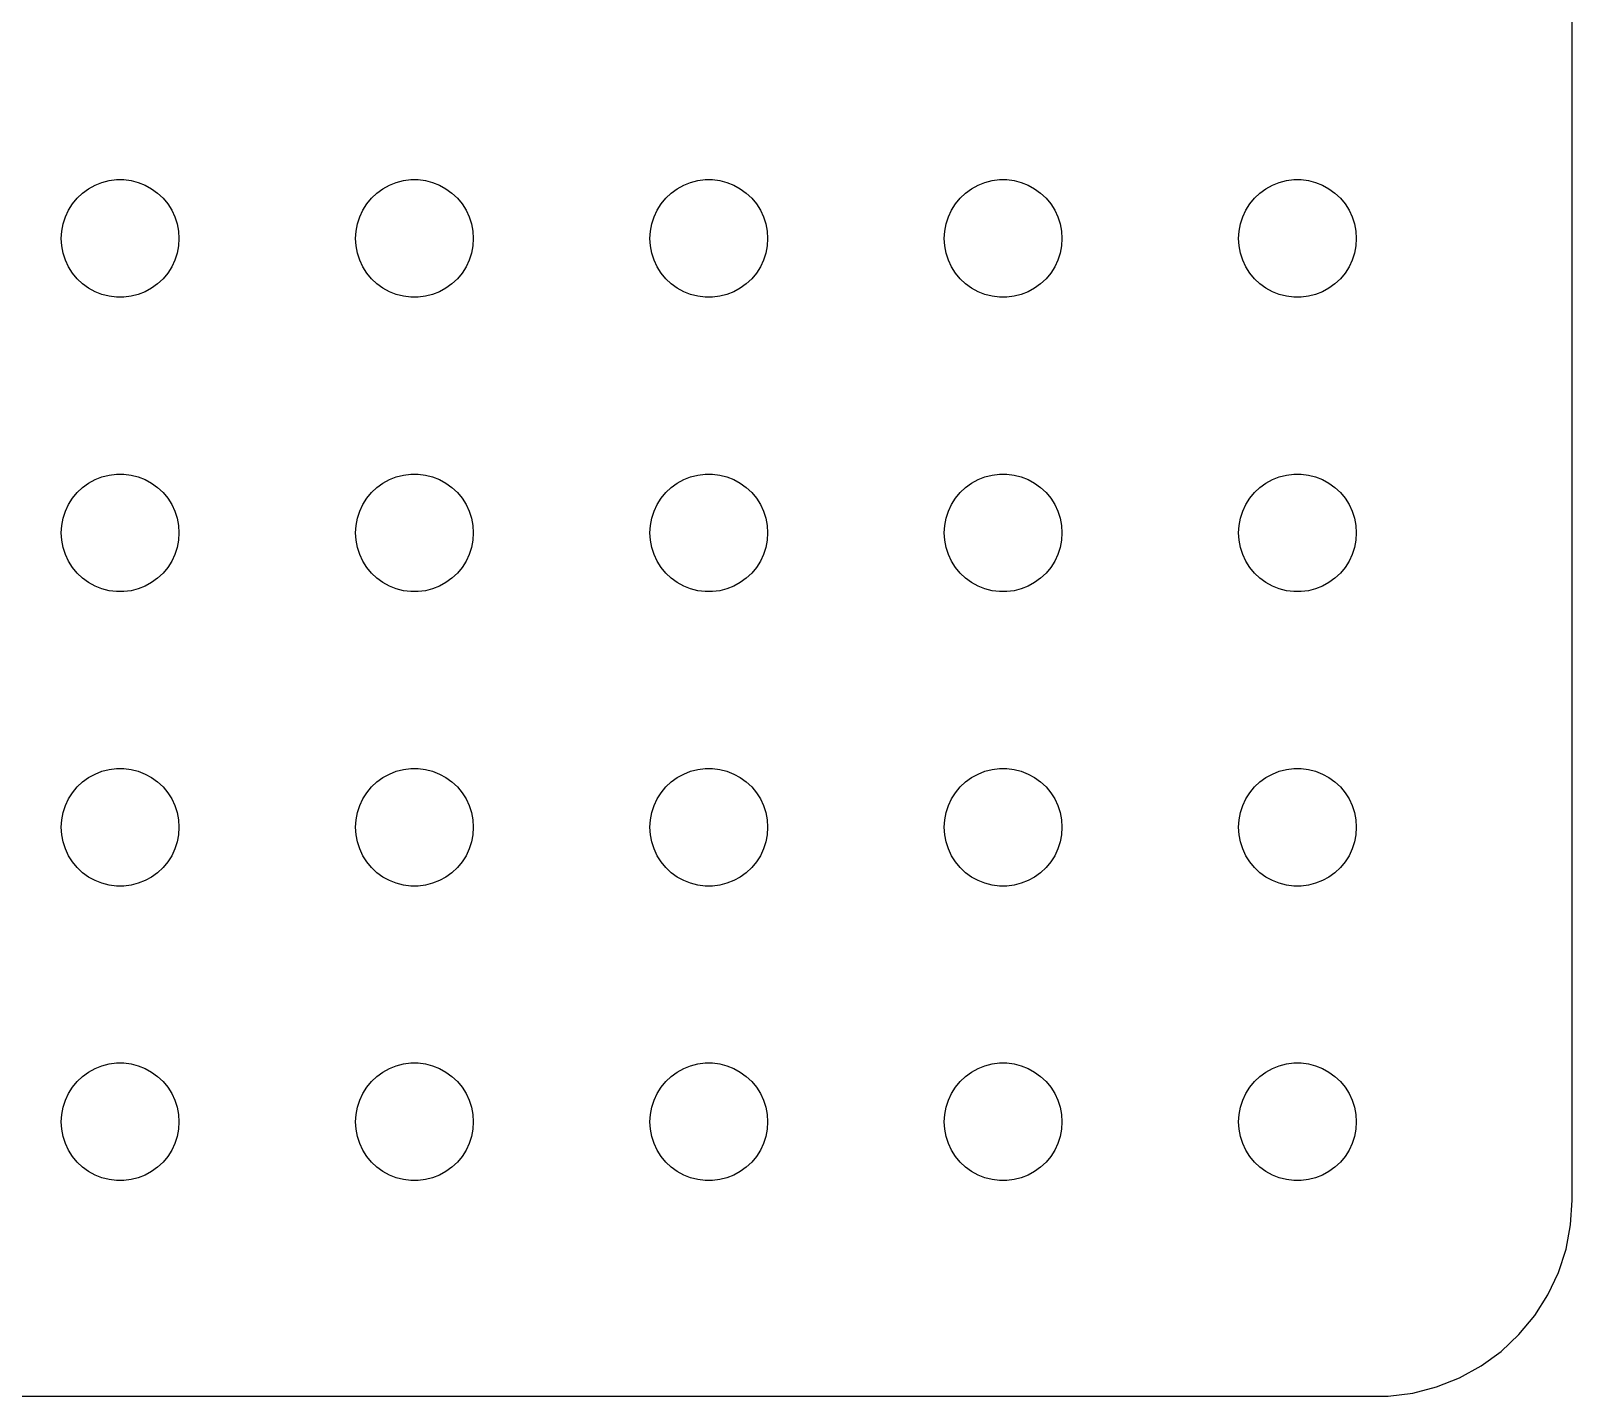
# Model space of a CAD drawing. Header units: metres. Extents: x -74 to 74, y -74 to 74.
# Drawn here: x 35.23 to 74.5, y -74.49 to -39.71 of the extents above; entities that cross this region are included whole.
import ezdxf

# ---------------------------------------------------------------- set-up
doc = ezdxf.new("R2010")
doc.units = ezdxf.units.M

msp = doc.modelspace()

# ---------------------------------------------------------------- linework, layer by layer
for p, q in [((74.5, -69.5), (74.5, 69.5)), ((36.8613, -43.6428), (37.0365, -43.5734)), ((37.0365, -43.5734), (37.2189, -43.5266)), ((37.2189, -43.5266), (37.4058, -43.503)), ((37.4058, -43.503), (37.5942, -43.503)), ((37.5942, -43.503), (37.7811, -43.5266)), ((37.7811, -43.5266), (37.9635, -43.5734)), ((37.9635, -43.5734), (38.1387, -43.6428)), ((44.3613, -43.6428), (44.5365, -43.5734)), ((44.5365, -43.5734), (44.7189, -43.5266)), ((44.7189, -43.5266), (44.9058, -43.503)), ((44.9058, -43.503), (45.0942, -43.503)), ((45.0942, -43.503), (45.2811, -43.5266)), ((45.2811, -43.5266), (45.4635, -43.5734)), ((45.4635, -43.5734), (45.6387, -43.6428)), ((51.8613, -43.6428), (52.0365, -43.5734)), ((52.0365, -43.5734), (52.2189, -43.5266)), ((52.2189, -43.5266), (52.4058, -43.503)), ((52.4058, -43.503), (52.5942, -43.503)), ((52.5942, -43.503), (52.7811, -43.5266)), ((52.7811, -43.5266), (52.9635, -43.5734)), ((52.9635, -43.5734), (53.1387, -43.6428)), ((59.3613, -43.6428), (59.5365, -43.5734)), ((59.5365, -43.5734), (59.7189, -43.5266)), ((59.7189, -43.5266), (59.9058, -43.503)), ((59.9058, -43.503), (60.0942, -43.503)), ((60.0942, -43.503), (60.2811, -43.5266)), ((60.2811, -43.5266), (60.4635, -43.5734)), ((60.4635, -43.5734), (60.6387, -43.6428)), ((66.8613, -43.6428), (67.0365, -43.5734)), ((67.0365, -43.5734), (67.2189, -43.5266)), ((67.2189, -43.5266), (67.4058, -43.503)), ((67.4058, -43.503), (67.5942, -43.503)), ((67.5942, -43.503), (67.7811, -43.5266)), ((67.7811, -43.5266), (67.9635, -43.5734)), ((67.9635, -43.5734), (68.1387, -43.6428)), ((36.2865, -44.1183), (36.4065, -43.9732)), ((36.4065, -43.9732), (36.5439, -43.8442)), ((36.5439, -43.8442), (36.6963, -43.7335)), ((36.6963, -43.7335), (36.8613, -43.6428)), ((38.1387, -43.6428), (38.3037, -43.7335)), ((38.3037, -43.7335), (38.4561, -43.8442)), ((38.4561, -43.8442), (38.5934, -43.9732)), ((38.5934, -43.9732), (38.7135, -44.1183)), ((43.7865, -44.1183), (43.9065, -43.9732)), ((43.9065, -43.9732), (44.0439, -43.8442)), ((44.0439, -43.8442), (44.1963, -43.7335)), ((44.1963, -43.7335), (44.3613, -43.6428)), ((45.6387, -43.6428), (45.8037, -43.7335)), ((45.8037, -43.7335), (45.9561, -43.8442)), ((45.9561, -43.8442), (46.0934, -43.9732)), ((46.0934, -43.9732), (46.2135, -44.1183)), ((51.2865, -44.1183), (51.4065, -43.9732)), ((51.4065, -43.9732), (51.5439, -43.8442)), ((51.5439, -43.8442), (51.6963, -43.7335)), ((51.6963, -43.7335), (51.8613, -43.6428)), ((53.1387, -43.6428), (53.3037, -43.7335)), ((53.3037, -43.7335), (53.4561, -43.8442)), ((53.4561, -43.8442), (53.5934, -43.9732)), ((53.5934, -43.9732), (53.7135, -44.1183)), ((58.7865, -44.1183), (58.9065, -43.9732)), ((58.9065, -43.9732), (59.0439, -43.8442)), ((59.0439, -43.8442), (59.1963, -43.7335)), ((59.1963, -43.7335), (59.3613, -43.6428)), ((60.6387, -43.6428), (60.8037, -43.7335)), ((60.8037, -43.7335), (60.9561, -43.8442)), ((60.9561, -43.8442), (61.0934, -43.9732)), ((61.0934, -43.9732), (61.2135, -44.1183)), ((66.2865, -44.1183), (66.4065, -43.9732)), ((66.4065, -43.9732), (66.5439, -43.8442)), ((66.5439, -43.8442), (66.6963, -43.7335)), ((66.6963, -43.7335), (66.8613, -43.6428)), ((68.1387, -43.6428), (68.3037, -43.7335)), ((68.3037, -43.7335), (68.4561, -43.8442)), ((68.4561, -43.8442), (68.5934, -43.9732)), ((68.5934, -43.9732), (68.7135, -44.1183)), ((36.1053, -44.4478), (36.1855, -44.2774)), ((36.1855, -44.2774), (36.2865, -44.1183)), ((38.7135, -44.1183), (38.8145, -44.2774)), ((38.8145, -44.2774), (38.8947, -44.4478)), ((43.6053, -44.4478), (43.6855, -44.2774)), ((43.6855, -44.2774), (43.7865, -44.1183)), ((46.2135, -44.1183), (46.3145, -44.2774)), ((46.3145, -44.2774), (46.3947, -44.4478)), ((51.1053, -44.4478), (51.1855, -44.2774)), ((51.1855, -44.2774), (51.2865, -44.1183)), ((53.7135, -44.1183), (53.8145, -44.2774)), ((53.8145, -44.2774), (53.8947, -44.4478)), ((58.6053, -44.4478), (58.6855, -44.2774)), ((58.6855, -44.2774), (58.7865, -44.1183)), ((61.2135, -44.1183), (61.3145, -44.2774)), ((61.3145, -44.2774), (61.3947, -44.4478)), ((66.1053, -44.4478), (66.1855, -44.2774)), ((66.1855, -44.2774), (66.2865, -44.1183)), ((68.7135, -44.1183), (68.8145, -44.2774)), ((68.8145, -44.2774), (68.8947, -44.4478)), ((36.0118, -44.812), (36.0471, -44.627)), ((36.0471, -44.627), (36.1053, -44.4478)), ((38.8947, -44.4478), (38.9529, -44.627)), ((38.9529, -44.627), (38.9882, -44.812)), ((43.5118, -44.812), (43.5471, -44.627)), ((43.5471, -44.627), (43.6053, -44.4478)), ((46.3947, -44.4478), (46.4529, -44.627)), ((46.4529, -44.627), (46.4882, -44.812)), ((51.0118, -44.812), (51.0471, -44.627)), ((51.0471, -44.627), (51.1053, -44.4478)), ((53.8947, -44.4478), (53.9529, -44.627)), ((53.9529, -44.627), (53.9882, -44.812)), ((58.5118, -44.812), (58.5471, -44.627)), ((58.5471, -44.627), (58.6053, -44.4478)), ((61.3947, -44.4478), (61.4529, -44.627)), ((61.4529, -44.627), (61.4882, -44.812)), ((66.0118, -44.812), (66.0471, -44.627)), ((66.0471, -44.627), (66.1053, -44.4478)), ((68.8947, -44.4478), (68.9529, -44.627)), ((68.9529, -44.627), (68.9882, -44.812)), ((36, -45), (36.0118, -44.812)), ((36.0118, -45.188), (36, -45)), ((38.9882, -44.812), (39, -45)), ((39, -45), (38.9882, -45.188)), ((43.5, -45), (43.5118, -44.812)), ((43.5118, -45.188), (43.5, -45)), ((46.4882, -44.812), (46.5, -45)), ((46.5, -45), (46.4882, -45.188)), ((51, -45), (51.0118, -44.812)), ((51.0118, -45.188), (51, -45)), ((53.9882, -44.812), (54, -45)), ((54, -45), (53.9882, -45.188)), ((58.5, -45), (58.5118, -44.812)), ((58.5118, -45.188), (58.5, -45)), ((61.4882, -44.812), (61.5, -45)), ((61.5, -45), (61.4882, -45.188)), ((66, -45), (66.0118, -44.812)), ((66.0118, -45.188), (66, -45)), ((68.9882, -44.812), (69, -45)), ((69, -45), (68.9882, -45.188)), ((36.0471, -45.373), (36.0118, -45.188)), ((36.1053, -45.5522), (36.0471, -45.373)), ((36.1855, -45.7226), (36.1053, -45.5522)), ((38.8947, -45.5522), (38.8145, -45.7226)), ((38.9529, -45.373), (38.8947, -45.5522)), ((38.9882, -45.188), (38.9529, -45.373)), ((43.5471, -45.373), (43.5118, -45.188)), ((43.6053, -45.5522), (43.5471, -45.373)), ((43.6855, -45.7226), (43.6053, -45.5522)), ((46.3947, -45.5522), (46.3145, -45.7226)), ((46.4529, -45.373), (46.3947, -45.5522)), ((46.4882, -45.188), (46.4529, -45.373)), ((51.0471, -45.373), (51.0118, -45.188)), ((51.1053, -45.5522), (51.0471, -45.373)), ((51.1855, -45.7226), (51.1053, -45.5522)), ((53.8947, -45.5522), (53.8145, -45.7226)), ((53.9529, -45.373), (53.8947, -45.5522)), ((53.9882, -45.188), (53.9529, -45.373)), ((58.5471, -45.373), (58.5118, -45.188)), ((58.6053, -45.5522), (58.5471, -45.373)), ((58.6855, -45.7226), (58.6053, -45.5522)), ((61.3947, -45.5522), (61.3145, -45.7226)), ((61.4529, -45.373), (61.3947, -45.5522)), ((61.4882, -45.188), (61.4529, -45.373)), ((66.0471, -45.373), (66.0118, -45.188)), ((66.1053, -45.5522), (66.0471, -45.373)), ((66.1855, -45.7226), (66.1053, -45.5522)), ((68.8947, -45.5522), (68.8145, -45.7226)), ((68.9529, -45.373), (68.8947, -45.5522)), ((68.9882, -45.188), (68.9529, -45.373)), ((36.2865, -45.8817), (36.1855, -45.7226)), ((36.4065, -46.0268), (36.2865, -45.8817)), ((38.7135, -45.8817), (38.5934, -46.0268)), ((38.8145, -45.7226), (38.7135, -45.8817)), ((43.7865, -45.8817), (43.6855, -45.7226)), ((43.9065, -46.0268), (43.7865, -45.8817)), ((46.2135, -45.8817), (46.0934, -46.0268)), ((46.3145, -45.7226), (46.2135, -45.8817)), ((51.2865, -45.8817), (51.1855, -45.7226)), ((51.4065, -46.0268), (51.2865, -45.8817)), ((53.7135, -45.8817), (53.5934, -46.0268)), ((53.8145, -45.7226), (53.7135, -45.8817)), ((58.7865, -45.8817), (58.6855, -45.7226)), ((58.9065, -46.0268), (58.7865, -45.8817)), ((61.2135, -45.8817), (61.0934, -46.0268)), ((61.3145, -45.7226), (61.2135, -45.8817)), ((66.2865, -45.8817), (66.1855, -45.7226)), ((66.4065, -46.0268), (66.2865, -45.8817)), ((68.7135, -45.8817), (68.5934, -46.0268)), ((68.8145, -45.7226), (68.7135, -45.8817)), ((36.5439, -46.1558), (36.4065, -46.0268)), ((36.6963, -46.2665), (36.5439, -46.1558)), ((36.8613, -46.3572), (36.6963, -46.2665)), ((38.3037, -46.2665), (38.1387, -46.3572)), ((38.4561, -46.1558), (38.3037, -46.2665)), ((38.5934, -46.0268), (38.4561, -46.1558)), ((44.0439, -46.1558), (43.9065, -46.0268)), ((44.1963, -46.2665), (44.0439, -46.1558)), ((44.3613, -46.3572), (44.1963, -46.2665)), ((45.8037, -46.2665), (45.6387, -46.3572)), ((45.9561, -46.1558), (45.8037, -46.2665)), ((46.0934, -46.0268), (45.9561, -46.1558)), ((51.5439, -46.1558), (51.4065, -46.0268)), ((51.6963, -46.2665), (51.5439, -46.1558)), ((51.8613, -46.3572), (51.6963, -46.2665)), ((53.3037, -46.2665), (53.1387, -46.3572)), ((53.4561, -46.1558), (53.3037, -46.2665)), ((53.5934, -46.0268), (53.4561, -46.1558)), ((59.0439, -46.1558), (58.9065, -46.0268)), ((59.1963, -46.2665), (59.0439, -46.1558)), ((59.3613, -46.3572), (59.1963, -46.2665)), ((60.8037, -46.2665), (60.6387, -46.3572)), ((60.9561, -46.1558), (60.8037, -46.2665)), ((61.0934, -46.0268), (60.9561, -46.1558)), ((66.5439, -46.1558), (66.4065, -46.0268)), ((66.6963, -46.2665), (66.5439, -46.1558)), ((66.8613, -46.3572), (66.6963, -46.2665)), ((68.3037, -46.2665), (68.1387, -46.3572)), ((68.4561, -46.1558), (68.3037, -46.2665)), ((68.5934, -46.0268), (68.4561, -46.1558)), ((37.0365, -46.4266), (36.8613, -46.3572)), ((37.2189, -46.4734), (37.0365, -46.4266)), ((37.4058, -46.497), (37.2189, -46.4734)), ((37.5942, -46.497), (37.4058, -46.497)), ((37.7811, -46.4734), (37.5942, -46.497)), ((37.9635, -46.4266), (37.7811, -46.4734)), ((38.1387, -46.3572), (37.9635, -46.4266)), ((44.5365, -46.4266), (44.3613, -46.3572)), ((44.7189, -46.4734), (44.5365, -46.4266)), ((44.9058, -46.497), (44.7189, -46.4734)), ((45.0942, -46.497), (44.9058, -46.497)), ((45.2811, -46.4734), (45.0942, -46.497)), ((45.4635, -46.4266), (45.2811, -46.4734)), ((45.6387, -46.3572), (45.4635, -46.4266)), ((52.0365, -46.4266), (51.8613, -46.3572)), ((52.2189, -46.4734), (52.0365, -46.4266)), ((52.4058, -46.497), (52.2189, -46.4734)), ((52.5942, -46.497), (52.4058, -46.497)), ((52.7811, -46.4734), (52.5942, -46.497)), ((52.9635, -46.4266), (52.7811, -46.4734)), ((53.1387, -46.3572), (52.9635, -46.4266)), ((59.5365, -46.4266), (59.3613, -46.3572)), ((59.7189, -46.4734), (59.5365, -46.4266)), ((59.9058, -46.497), (59.7189, -46.4734)), ((60.0942, -46.497), (59.9058, -46.497)), ((60.2811, -46.4734), (60.0942, -46.497)), ((60.4635, -46.4266), (60.2811, -46.4734)), ((60.6387, -46.3572), (60.4635, -46.4266)), ((67.0365, -46.4266), (66.8613, -46.3572)), ((67.2189, -46.4734), (67.0365, -46.4266)), ((67.4058, -46.497), (67.2189, -46.4734)), ((67.5942, -46.497), (67.4058, -46.497)), ((67.7811, -46.4734), (67.5942, -46.497)), ((67.9635, -46.4266), (67.7811, -46.4734)), ((68.1387, -46.3572), (67.9635, -46.4266)), ((37.0365, -51.0734), (37.2189, -51.0266)), ((37.2189, -51.0266), (37.4058, -51.003)), ((37.4058, -51.003), (37.5942, -51.003)), ((37.5942, -51.003), (37.7811, -51.0266)), ((37.7811, -51.0266), (37.9635, -51.0734)), ((44.5365, -51.0734), (44.7189, -51.0266)), ((44.7189, -51.0266), (44.9058, -51.003)), ((44.9058, -51.003), (45.0942, -51.003)), ((45.0942, -51.003), (45.2811, -51.0266)), ((45.2811, -51.0266), (45.4635, -51.0734)), ((52.0365, -51.0734), (52.2189, -51.0266)), ((52.2189, -51.0266), (52.4058, -51.003)), ((52.4058, -51.003), (52.5942, -51.003)), ((52.5942, -51.003), (52.7811, -51.0266)), ((52.7811, -51.0266), (52.9635, -51.0734)), ((59.5365, -51.0734), (59.7189, -51.0266)), ((59.7189, -51.0266), (59.9058, -51.003)), ((59.9058, -51.003), (60.0942, -51.003)), ((60.0942, -51.003), (60.2811, -51.0266)), ((60.2811, -51.0266), (60.4635, -51.0734)), ((67.0365, -51.0734), (67.2189, -51.0266)), ((67.2189, -51.0266), (67.4058, -51.003)), ((67.4058, -51.003), (67.5942, -51.003)), ((67.5942, -51.003), (67.7811, -51.0266)), ((67.7811, -51.0266), (67.9635, -51.0734)), ((36.4065, -51.4732), (36.5439, -51.3442)), ((36.5439, -51.3442), (36.6963, -51.2335)), ((36.6963, -51.2335), (36.8613, -51.1428)), ((36.8613, -51.1428), (37.0365, -51.0734)), ((37.9635, -51.0734), (38.1387, -51.1428)), ((38.1387, -51.1428), (38.3037, -51.2335)), ((38.3037, -51.2335), (38.4561, -51.3442)), ((38.4561, -51.3442), (38.5934, -51.4732)), ((43.9065, -51.4732), (44.0439, -51.3442)), ((44.0439, -51.3442), (44.1963, -51.2335)), ((44.1963, -51.2335), (44.3613, -51.1428)), ((44.3613, -51.1428), (44.5365, -51.0734)), ((45.4635, -51.0734), (45.6387, -51.1428)), ((45.6387, -51.1428), (45.8037, -51.2335)), ((45.8037, -51.2335), (45.9561, -51.3442)), ((45.9561, -51.3442), (46.0934, -51.4732)), ((51.4065, -51.4732), (51.5439, -51.3442)), ((51.5439, -51.3442), (51.6963, -51.2335)), ((51.6963, -51.2335), (51.8613, -51.1428)), ((51.8613, -51.1428), (52.0365, -51.0734)), ((52.9635, -51.0734), (53.1387, -51.1428)), ((53.1387, -51.1428), (53.3037, -51.2335)), ((53.3037, -51.2335), (53.4561, -51.3442)), ((53.4561, -51.3442), (53.5934, -51.4732)), ((58.9065, -51.4732), (59.0439, -51.3442)), ((59.0439, -51.3442), (59.1963, -51.2335)), ((59.1963, -51.2335), (59.3613, -51.1428)), ((59.3613, -51.1428), (59.5365, -51.0734)), ((60.4635, -51.0734), (60.6387, -51.1428)), ((60.6387, -51.1428), (60.8037, -51.2335)), ((60.8037, -51.2335), (60.9561, -51.3442)), ((60.9561, -51.3442), (61.0934, -51.4732)), ((66.4065, -51.4732), (66.5439, -51.3442)), ((66.5439, -51.3442), (66.6963, -51.2335)), ((66.6963, -51.2335), (66.8613, -51.1428)), ((66.8613, -51.1428), (67.0365, -51.0734)), ((67.9635, -51.0734), (68.1387, -51.1428)), ((68.1387, -51.1428), (68.3037, -51.2335)), ((68.3037, -51.2335), (68.4561, -51.3442)), ((68.4561, -51.3442), (68.5934, -51.4732)), ((36.1053, -51.9478), (36.1855, -51.7774)), ((36.1855, -51.7774), (36.2865, -51.6183)), ((36.2865, -51.6183), (36.4065, -51.4732)), ((38.5934, -51.4732), (38.7135, -51.6183)), ((38.7135, -51.6183), (38.8145, -51.7774)), ((38.8145, -51.7774), (38.8947, -51.9478)), ((43.6053, -51.9478), (43.6855, -51.7774)), ((43.6855, -51.7774), (43.7865, -51.6183)), ((43.7865, -51.6183), (43.9065, -51.4732)), ((46.0934, -51.4732), (46.2135, -51.6183)), ((46.2135, -51.6183), (46.3145, -51.7774)), ((46.3145, -51.7774), (46.3947, -51.9478)), ((51.1053, -51.9478), (51.1855, -51.7774)), ((51.1855, -51.7774), (51.2865, -51.6183)), ((51.2865, -51.6183), (51.4065, -51.4732)), ((53.5934, -51.4732), (53.7135, -51.6183)), ((53.7135, -51.6183), (53.8145, -51.7774)), ((53.8145, -51.7774), (53.8947, -51.9478)), ((58.6053, -51.9478), (58.6855, -51.7774)), ((58.6855, -51.7774), (58.7865, -51.6183)), ((58.7865, -51.6183), (58.9065, -51.4732)), ((61.0934, -51.4732), (61.2135, -51.6183)), ((61.2135, -51.6183), (61.3145, -51.7774)), ((61.3145, -51.7774), (61.3947, -51.9478)), ((66.1053, -51.9478), (66.1855, -51.7774)), ((66.1855, -51.7774), (66.2865, -51.6183)), ((66.2865, -51.6183), (66.4065, -51.4732)), ((68.5934, -51.4732), (68.7135, -51.6183)), ((68.7135, -51.6183), (68.8145, -51.7774)), ((68.8145, -51.7774), (68.8947, -51.9478)), ((36.0118, -52.312), (36.0471, -52.127)), ((36.0471, -52.127), (36.1053, -51.9478)), ((38.8947, -51.9478), (38.9529, -52.127)), ((38.9529, -52.127), (38.9882, -52.312)), ((43.5118, -52.312), (43.5471, -52.127)), ((43.5471, -52.127), (43.6053, -51.9478)), ((46.3947, -51.9478), (46.4529, -52.127)), ((46.4529, -52.127), (46.4882, -52.312)), ((51.0118, -52.312), (51.0471, -52.127)), ((51.0471, -52.127), (51.1053, -51.9478)), ((53.8947, -51.9478), (53.9529, -52.127)), ((53.9529, -52.127), (53.9882, -52.312)), ((58.5118, -52.312), (58.5471, -52.127)), ((58.5471, -52.127), (58.6053, -51.9478)), ((61.3947, -51.9478), (61.4529, -52.127)), ((61.4529, -52.127), (61.4882, -52.312)), ((66.0118, -52.312), (66.0471, -52.127)), ((66.0471, -52.127), (66.1053, -51.9478)), ((68.8947, -51.9478), (68.9529, -52.127)), ((68.9529, -52.127), (68.9882, -52.312)), ((36, -52.5), (36.0118, -52.312)), ((36.0118, -52.688), (36, -52.5)), ((38.9882, -52.312), (39, -52.5)), ((39, -52.5), (38.9882, -52.688)), ((43.5, -52.5), (43.5118, -52.312)), ((43.5118, -52.688), (43.5, -52.5)), ((46.4882, -52.312), (46.5, -52.5)), ((46.5, -52.5), (46.4882, -52.688)), ((51, -52.5), (51.0118, -52.312)), ((51.0118, -52.688), (51, -52.5)), ((53.9882, -52.312), (54, -52.5)), ((54, -52.5), (53.9882, -52.688)), ((58.5, -52.5), (58.5118, -52.312)), ((58.5118, -52.688), (58.5, -52.5)), ((61.4882, -52.312), (61.5, -52.5)), ((61.5, -52.5), (61.4882, -52.688)), ((66, -52.5), (66.0118, -52.312)), ((66.0118, -52.688), (66, -52.5)), ((68.9882, -52.312), (69, -52.5)), ((69, -52.5), (68.9882, -52.688)), ((36.0471, -52.873), (36.0118, -52.688)), ((36.1053, -53.0522), (36.0471, -52.873)), ((38.9529, -52.873), (38.8947, -53.0522)), ((38.9882, -52.688), (38.9529, -52.873)), ((43.5471, -52.873), (43.5118, -52.688)), ((43.6053, -53.0522), (43.5471, -52.873)), ((46.4529, -52.873), (46.3947, -53.0522)), ((46.4882, -52.688), (46.4529, -52.873)), ((51.0471, -52.873), (51.0118, -52.688)), ((51.1053, -53.0522), (51.0471, -52.873)), ((53.9529, -52.873), (53.8947, -53.0522)), ((53.9882, -52.688), (53.9529, -52.873)), ((58.5471, -52.873), (58.5118, -52.688)), ((58.6053, -53.0522), (58.5471, -52.873)), ((61.4529, -52.873), (61.3947, -53.0522)), ((61.4882, -52.688), (61.4529, -52.873)), ((66.0471, -52.873), (66.0118, -52.688)), ((66.1053, -53.0522), (66.0471, -52.873)), ((68.9529, -52.873), (68.8947, -53.0522)), ((68.9882, -52.688), (68.9529, -52.873)), ((36.1855, -53.2226), (36.1053, -53.0522)), ((36.2865, -53.3817), (36.1855, -53.2226)), ((36.4065, -53.5268), (36.2865, -53.3817)), ((38.7135, -53.3817), (38.5934, -53.5268)), ((38.8145, -53.2226), (38.7135, -53.3817)), ((38.8947, -53.0522), (38.8145, -53.2226)), ((43.6855, -53.2226), (43.6053, -53.0522)), ((43.7865, -53.3817), (43.6855, -53.2226)), ((43.9065, -53.5268), (43.7865, -53.3817)), ((46.2135, -53.3817), (46.0934, -53.5268)), ((46.3145, -53.2226), (46.2135, -53.3817)), ((46.3947, -53.0522), (46.3145, -53.2226)), ((51.1855, -53.2226), (51.1053, -53.0522)), ((51.2865, -53.3817), (51.1855, -53.2226)), ((51.4065, -53.5268), (51.2865, -53.3817)), ((53.7135, -53.3817), (53.5934, -53.5268)), ((53.8145, -53.2226), (53.7135, -53.3817)), ((53.8947, -53.0522), (53.8145, -53.2226)), ((58.6855, -53.2226), (58.6053, -53.0522)), ((58.7865, -53.3817), (58.6855, -53.2226)), ((58.9065, -53.5268), (58.7865, -53.3817)), ((61.2135, -53.3817), (61.0934, -53.5268)), ((61.3145, -53.2226), (61.2135, -53.3817)), ((61.3947, -53.0522), (61.3145, -53.2226)), ((66.1855, -53.2226), (66.1053, -53.0522)), ((66.2865, -53.3817), (66.1855, -53.2226)), ((66.4065, -53.5268), (66.2865, -53.3817)), ((68.7135, -53.3817), (68.5934, -53.5268)), ((68.8145, -53.2226), (68.7135, -53.3817)), ((68.8947, -53.0522), (68.8145, -53.2226)), ((36.5439, -53.6558), (36.4065, -53.5268)), ((36.6963, -53.7665), (36.5439, -53.6558)), ((36.8613, -53.8572), (36.6963, -53.7665)), ((38.3037, -53.7665), (38.1387, -53.8572)), ((38.4561, -53.6558), (38.3037, -53.7665)), ((38.5934, -53.5268), (38.4561, -53.6558)), ((44.0439, -53.6558), (43.9065, -53.5268)), ((44.1963, -53.7665), (44.0439, -53.6558)), ((44.3613, -53.8572), (44.1963, -53.7665)), ((45.8037, -53.7665), (45.6387, -53.8572)), ((45.9561, -53.6558), (45.8037, -53.7665)), ((46.0934, -53.5268), (45.9561, -53.6558)), ((51.5439, -53.6558), (51.4065, -53.5268)), ((51.6963, -53.7665), (51.5439, -53.6558)), ((51.8613, -53.8572), (51.6963, -53.7665)), ((53.3037, -53.7665), (53.1387, -53.8572)), ((53.4561, -53.6558), (53.3037, -53.7665)), ((53.5934, -53.5268), (53.4561, -53.6558)), ((59.0439, -53.6558), (58.9065, -53.5268)), ((59.1963, -53.7665), (59.0439, -53.6558)), ((59.3613, -53.8572), (59.1963, -53.7665)), ((60.8037, -53.7665), (60.6387, -53.8572)), ((60.9561, -53.6558), (60.8037, -53.7665)), ((61.0934, -53.5268), (60.9561, -53.6558)), ((66.5439, -53.6558), (66.4065, -53.5268)), ((66.6963, -53.7665), (66.5439, -53.6558)), ((66.8613, -53.8572), (66.6963, -53.7665)), ((68.3037, -53.7665), (68.1387, -53.8572)), ((68.4561, -53.6558), (68.3037, -53.7665)), ((68.5934, -53.5268), (68.4561, -53.6558)), ((37.0365, -53.9266), (36.8613, -53.8572)), ((37.2189, -53.9734), (37.0365, -53.9266)), ((37.4058, -53.997), (37.2189, -53.9734)), ((37.5942, -53.997), (37.4058, -53.997)), ((37.7811, -53.9734), (37.5942, -53.997)), ((37.9635, -53.9266), (37.7811, -53.9734)), ((38.1387, -53.8572), (37.9635, -53.9266)), ((44.5365, -53.9266), (44.3613, -53.8572)), ((44.7189, -53.9734), (44.5365, -53.9266)), ((44.9058, -53.997), (44.7189, -53.9734)), ((45.0942, -53.997), (44.9058, -53.997)), ((45.2811, -53.9734), (45.0942, -53.997)), ((45.4635, -53.9266), (45.2811, -53.9734)), ((45.6387, -53.8572), (45.4635, -53.9266)), ((52.0365, -53.9266), (51.8613, -53.8572)), ((52.2189, -53.9734), (52.0365, -53.9266)), ((52.4058, -53.997), (52.2189, -53.9734)), ((52.5942, -53.997), (52.4058, -53.997)), ((52.7811, -53.9734), (52.5942, -53.997)), ((52.9635, -53.9266), (52.7811, -53.9734)), ((53.1387, -53.8572), (52.9635, -53.9266)), ((59.5365, -53.9266), (59.3613, -53.8572)), ((59.7189, -53.9734), (59.5365, -53.9266)), ((59.9058, -53.997), (59.7189, -53.9734)), ((60.0942, -53.997), (59.9058, -53.997)), ((60.2811, -53.9734), (60.0942, -53.997)), ((60.4635, -53.9266), (60.2811, -53.9734)), ((60.6387, -53.8572), (60.4635, -53.9266)), ((67.0365, -53.9266), (66.8613, -53.8572)), ((67.2189, -53.9734), (67.0365, -53.9266)), ((67.4058, -53.997), (67.2189, -53.9734)), ((67.5942, -53.997), (67.4058, -53.997)), ((67.7811, -53.9734), (67.5942, -53.997)), ((67.9635, -53.9266), (67.7811, -53.9734)), ((68.1387, -53.8572), (67.9635, -53.9266)), ((37.2189, -58.5266), (37.4058, -58.503)), ((37.4058, -58.503), (37.5942, -58.503)), ((37.5942, -58.503), (37.7811, -58.5266)), ((44.7189, -58.5266), (44.9058, -58.503)), ((44.9058, -58.503), (45.0942, -58.503)), ((45.0942, -58.503), (45.2811, -58.5266)), ((52.2189, -58.5266), (52.4058, -58.503)), ((52.4058, -58.503), (52.5942, -58.503)), ((52.5942, -58.503), (52.7811, -58.5266)), ((59.7189, -58.5266), (59.9058, -58.503)), ((59.9058, -58.503), (60.0942, -58.503)), ((60.0942, -58.503), (60.2811, -58.5266)), ((67.2189, -58.5266), (67.4058, -58.503)), ((67.4058, -58.503), (67.5942, -58.503)), ((67.5942, -58.503), (67.7811, -58.5266)), ((36.4065, -58.9732), (36.5439, -58.8442)), ((36.5439, -58.8442), (36.6963, -58.7335)), ((36.6963, -58.7335), (36.8613, -58.6428)), ((36.8613, -58.6428), (37.0365, -58.5734)), ((37.0365, -58.5734), (37.2189, -58.5266)), ((37.7811, -58.5266), (37.9635, -58.5734)), ((37.9635, -58.5734), (38.1387, -58.6428)), ((38.1387, -58.6428), (38.3037, -58.7335)), ((38.3037, -58.7335), (38.4561, -58.8442)), ((38.4561, -58.8442), (38.5934, -58.9732)), ((43.9065, -58.9732), (44.0439, -58.8442)), ((44.0439, -58.8442), (44.1963, -58.7335)), ((44.1963, -58.7335), (44.3613, -58.6428)), ((44.3613, -58.6428), (44.5365, -58.5734)), ((44.5365, -58.5734), (44.7189, -58.5266)), ((45.2811, -58.5266), (45.4635, -58.5734)), ((45.4635, -58.5734), (45.6387, -58.6428)), ((45.6387, -58.6428), (45.8037, -58.7335)), ((45.8037, -58.7335), (45.9561, -58.8442)), ((45.9561, -58.8442), (46.0934, -58.9732)), ((51.4065, -58.9732), (51.5439, -58.8442)), ((51.5439, -58.8442), (51.6963, -58.7335)), ((51.6963, -58.7335), (51.8613, -58.6428)), ((51.8613, -58.6428), (52.0365, -58.5734)), ((52.0365, -58.5734), (52.2189, -58.5266)), ((52.7811, -58.5266), (52.9635, -58.5734)), ((52.9635, -58.5734), (53.1387, -58.6428)), ((53.1387, -58.6428), (53.3037, -58.7335)), ((53.3037, -58.7335), (53.4561, -58.8442)), ((53.4561, -58.8442), (53.5934, -58.9732)), ((58.9065, -58.9732), (59.0439, -58.8442)), ((59.0439, -58.8442), (59.1963, -58.7335)), ((59.1963, -58.7335), (59.3613, -58.6428)), ((59.3613, -58.6428), (59.5365, -58.5734)), ((59.5365, -58.5734), (59.7189, -58.5266)), ((60.2811, -58.5266), (60.4635, -58.5734)), ((60.4635, -58.5734), (60.6387, -58.6428)), ((60.6387, -58.6428), (60.8037, -58.7335)), ((60.8037, -58.7335), (60.9561, -58.8442)), ((60.9561, -58.8442), (61.0934, -58.9732)), ((66.4065, -58.9732), (66.5439, -58.8442)), ((66.5439, -58.8442), (66.6963, -58.7335)), ((66.6963, -58.7335), (66.8613, -58.6428)), ((66.8613, -58.6428), (67.0365, -58.5734)), ((67.0365, -58.5734), (67.2189, -58.5266)), ((67.7811, -58.5266), (67.9635, -58.5734)), ((67.9635, -58.5734), (68.1387, -58.6428)), ((68.1387, -58.6428), (68.3037, -58.7335)), ((68.3037, -58.7335), (68.4561, -58.8442)), ((68.4561, -58.8442), (68.5934, -58.9732)), ((36.1053, -59.4478), (36.1855, -59.2774)), ((36.1855, -59.2774), (36.2865, -59.1183)), ((36.2865, -59.1183), (36.4065, -58.9732)), ((38.5934, -58.9732), (38.7135, -59.1183)), ((38.7135, -59.1183), (38.8145, -59.2774)), ((38.8145, -59.2774), (38.8947, -59.4478)), ((43.6053, -59.4478), (43.6855, -59.2774)), ((43.6855, -59.2774), (43.7865, -59.1183)), ((43.7865, -59.1183), (43.9065, -58.9732)), ((46.0934, -58.9732), (46.2135, -59.1183)), ((46.2135, -59.1183), (46.3145, -59.2774)), ((46.3145, -59.2774), (46.3947, -59.4478)), ((51.1053, -59.4478), (51.1855, -59.2774)), ((51.1855, -59.2774), (51.2865, -59.1183)), ((51.2865, -59.1183), (51.4065, -58.9732)), ((53.5934, -58.9732), (53.7135, -59.1183)), ((53.7135, -59.1183), (53.8145, -59.2774)), ((53.8145, -59.2774), (53.8947, -59.4478)), ((58.6053, -59.4478), (58.6855, -59.2774)), ((58.6855, -59.2774), (58.7865, -59.1183)), ((58.7865, -59.1183), (58.9065, -58.9732)), ((61.0934, -58.9732), (61.2135, -59.1183)), ((61.2135, -59.1183), (61.3145, -59.2774)), ((61.3145, -59.2774), (61.3947, -59.4478)), ((66.1053, -59.4478), (66.1855, -59.2774)), ((66.1855, -59.2774), (66.2865, -59.1183)), ((66.2865, -59.1183), (66.4065, -58.9732)), ((68.5934, -58.9732), (68.7135, -59.1183)), ((68.7135, -59.1183), (68.8145, -59.2774)), ((68.8145, -59.2774), (68.8947, -59.4478)), ((36.0118, -59.812), (36.0471, -59.627)), ((36.0471, -59.627), (36.1053, -59.4478)), ((38.8947, -59.4478), (38.9529, -59.627)), ((38.9529, -59.627), (38.9882, -59.812)), ((43.5118, -59.812), (43.5471, -59.627)), ((43.5471, -59.627), (43.6053, -59.4478)), ((46.3947, -59.4478), (46.4529, -59.627)), ((46.4529, -59.627), (46.4882, -59.812)), ((51.0118, -59.812), (51.0471, -59.627)), ((51.0471, -59.627), (51.1053, -59.4478)), ((53.8947, -59.4478), (53.9529, -59.627)), ((53.9529, -59.627), (53.9882, -59.812)), ((58.5118, -59.812), (58.5471, -59.627)), ((58.5471, -59.627), (58.6053, -59.4478)), ((61.3947, -59.4478), (61.4529, -59.627)), ((61.4529, -59.627), (61.4882, -59.812)), ((66.0118, -59.812), (66.0471, -59.627)), ((66.0471, -59.627), (66.1053, -59.4478)), ((68.8947, -59.4478), (68.9529, -59.627)), ((68.9529, -59.627), (68.9882, -59.812)), ((36, -60), (36.0118, -59.812)), ((36.0118, -60.188), (36, -60)), ((38.9882, -59.812), (39, -60)), ((39, -60), (38.9882, -60.188)), ((43.5, -60), (43.5118, -59.812)), ((43.5118, -60.188), (43.5, -60)), ((46.4882, -59.812), (46.5, -60)), ((46.5, -60), (46.4882, -60.188)), ((51, -60), (51.0118, -59.812)), ((51.0118, -60.188), (51, -60)), ((53.9882, -59.812), (54, -60)), ((54, -60), (53.9882, -60.188)), ((58.5, -60), (58.5118, -59.812)), ((58.5118, -60.188), (58.5, -60)), ((61.4882, -59.812), (61.5, -60)), ((61.5, -60), (61.4882, -60.188)), ((66, -60), (66.0118, -59.812)), ((66.0118, -60.188), (66, -60)), ((68.9882, -59.812), (69, -60)), ((69, -60), (68.9882, -60.188)), ((36.0471, -60.373), (36.0118, -60.188)), ((36.1053, -60.5522), (36.0471, -60.373)), ((38.9529, -60.373), (38.8947, -60.5522)), ((38.9882, -60.188), (38.9529, -60.373)), ((43.5471, -60.373), (43.5118, -60.188)), ((43.6053, -60.5522), (43.5471, -60.373)), ((46.4529, -60.373), (46.3947, -60.5522)), ((46.4882, -60.188), (46.4529, -60.373)), ((51.0471, -60.373), (51.0118, -60.188)), ((51.1053, -60.5522), (51.0471, -60.373)), ((53.9529, -60.373), (53.8947, -60.5522)), ((53.9882, -60.188), (53.9529, -60.373)), ((58.5471, -60.373), (58.5118, -60.188)), ((58.6053, -60.5522), (58.5471, -60.373)), ((61.4529, -60.373), (61.3947, -60.5522)), ((61.4882, -60.188), (61.4529, -60.373)), ((66.0471, -60.373), (66.0118, -60.188)), ((66.1053, -60.5522), (66.0471, -60.373)), ((68.9529, -60.373), (68.8947, -60.5522)), ((68.9882, -60.188), (68.9529, -60.373)), ((36.1855, -60.7226), (36.1053, -60.5522)), ((36.2865, -60.8817), (36.1855, -60.7226)), ((38.8145, -60.7226), (38.7135, -60.8817)), ((38.8947, -60.5522), (38.8145, -60.7226)), ((43.6855, -60.7226), (43.6053, -60.5522)), ((43.7865, -60.8817), (43.6855, -60.7226)), ((46.3145, -60.7226), (46.2135, -60.8817)), ((46.3947, -60.5522), (46.3145, -60.7226)), ((51.1855, -60.7226), (51.1053, -60.5522)), ((51.2865, -60.8817), (51.1855, -60.7226)), ((53.8145, -60.7226), (53.7135, -60.8817)), ((53.8947, -60.5522), (53.8145, -60.7226)), ((58.6855, -60.7226), (58.6053, -60.5522)), ((58.7865, -60.8817), (58.6855, -60.7226)), ((61.3145, -60.7226), (61.2135, -60.8817)), ((61.3947, -60.5522), (61.3145, -60.7226)), ((66.1855, -60.7226), (66.1053, -60.5522)), ((66.2865, -60.8817), (66.1855, -60.7226)), ((68.8145, -60.7226), (68.7135, -60.8817)), ((68.8947, -60.5522), (68.8145, -60.7226)), ((36.4065, -61.0268), (36.2865, -60.8817)), ((36.5439, -61.1558), (36.4065, -61.0268)), ((36.6963, -61.2665), (36.5439, -61.1558)), ((36.8613, -61.3572), (36.6963, -61.2665)), ((38.3037, -61.2665), (38.1387, -61.3572)), ((38.4561, -61.1558), (38.3037, -61.2665)), ((38.5934, -61.0268), (38.4561, -61.1558)), ((38.7135, -60.8817), (38.5934, -61.0268)), ((43.9065, -61.0268), (43.7865, -60.8817)), ((44.0439, -61.1558), (43.9065, -61.0268)), ((44.1963, -61.2665), (44.0439, -61.1558)), ((44.3613, -61.3572), (44.1963, -61.2665)), ((45.8037, -61.2665), (45.6387, -61.3572)), ((45.9561, -61.1558), (45.8037, -61.2665)), ((46.0934, -61.0268), (45.9561, -61.1558)), ((46.2135, -60.8817), (46.0934, -61.0268)), ((51.4065, -61.0268), (51.2865, -60.8817)), ((51.5439, -61.1558), (51.4065, -61.0268)), ((51.6963, -61.2665), (51.5439, -61.1558)), ((51.8613, -61.3572), (51.6963, -61.2665)), ((53.3037, -61.2665), (53.1387, -61.3572)), ((53.4561, -61.1558), (53.3037, -61.2665)), ((53.5934, -61.0268), (53.4561, -61.1558)), ((53.7135, -60.8817), (53.5934, -61.0268)), ((58.9065, -61.0268), (58.7865, -60.8817)), ((59.0439, -61.1558), (58.9065, -61.0268)), ((59.1963, -61.2665), (59.0439, -61.1558)), ((59.3613, -61.3572), (59.1963, -61.2665)), ((60.8037, -61.2665), (60.6387, -61.3572)), ((60.9561, -61.1558), (60.8037, -61.2665)), ((61.0934, -61.0268), (60.9561, -61.1558)), ((61.2135, -60.8817), (61.0934, -61.0268)), ((66.4065, -61.0268), (66.2865, -60.8817)), ((66.5439, -61.1558), (66.4065, -61.0268)), ((66.6963, -61.2665), (66.5439, -61.1558)), ((66.8613, -61.3572), (66.6963, -61.2665)), ((68.3037, -61.2665), (68.1387, -61.3572)), ((68.4561, -61.1558), (68.3037, -61.2665)), ((68.5934, -61.0268), (68.4561, -61.1558)), ((68.7135, -60.8817), (68.5934, -61.0268)), ((37.0365, -61.4266), (36.8613, -61.3572)), ((37.2189, -61.4734), (37.0365, -61.4266)), ((37.4058, -61.497), (37.2189, -61.4734)), ((37.5942, -61.497), (37.4058, -61.497)), ((37.7811, -61.4734), (37.5942, -61.497)), ((37.9635, -61.4266), (37.7811, -61.4734)), ((38.1387, -61.3572), (37.9635, -61.4266)), ((44.5365, -61.4266), (44.3613, -61.3572)), ((44.7189, -61.4734), (44.5365, -61.4266)), ((44.9058, -61.497), (44.7189, -61.4734)), ((45.0942, -61.497), (44.9058, -61.497)), ((45.2811, -61.4734), (45.0942, -61.497)), ((45.4635, -61.4266), (45.2811, -61.4734)), ((45.6387, -61.3572), (45.4635, -61.4266)), ((52.0365, -61.4266), (51.8613, -61.3572)), ((52.2189, -61.4734), (52.0365, -61.4266)), ((52.4058, -61.497), (52.2189, -61.4734)), ((52.5942, -61.497), (52.4058, -61.497)), ((52.7811, -61.4734), (52.5942, -61.497)), ((52.9635, -61.4266), (52.7811, -61.4734)), ((53.1387, -61.3572), (52.9635, -61.4266)), ((59.5365, -61.4266), (59.3613, -61.3572)), ((59.7189, -61.4734), (59.5365, -61.4266)), ((59.9058, -61.497), (59.7189, -61.4734)), ((60.0942, -61.497), (59.9058, -61.497)), ((60.2811, -61.4734), (60.0942, -61.497)), ((60.4635, -61.4266), (60.2811, -61.4734)), ((60.6387, -61.3572), (60.4635, -61.4266)), ((67.0365, -61.4266), (66.8613, -61.3572)), ((67.2189, -61.4734), (67.0365, -61.4266)), ((67.4058, -61.497), (67.2189, -61.4734)), ((67.5942, -61.497), (67.4058, -61.497)), ((67.7811, -61.4734), (67.5942, -61.497)), ((67.9635, -61.4266), (67.7811, -61.4734)), ((68.1387, -61.3572), (67.9635, -61.4266)), ((36.4065, -66.4732), (36.5439, -66.3442)), ((36.5439, -66.3442), (36.6963, -66.2335)), ((36.6963, -66.2335), (36.8613, -66.1428)), ((36.8613, -66.1428), (37.0365, -66.0734)), ((37.0365, -66.0734), (37.2189, -66.0266)), ((37.2189, -66.0266), (37.4058, -66.003)), ((37.4058, -66.003), (37.5942, -66.003)), ((37.5942, -66.003), (37.7811, -66.0266)), ((37.7811, -66.0266), (37.9635, -66.0734)), ((37.9635, -66.0734), (38.1387, -66.1428)), ((38.1387, -66.1428), (38.3037, -66.2335)), ((38.3037, -66.2335), (38.4561, -66.3442)), ((38.4561, -66.3442), (38.5934, -66.4732)), ((43.9065, -66.4732), (44.0439, -66.3442)), ((44.0439, -66.3442), (44.1963, -66.2335)), ((44.1963, -66.2335), (44.3613, -66.1428)), ((44.3613, -66.1428), (44.5365, -66.0734)), ((44.5365, -66.0734), (44.7189, -66.0266)), ((44.7189, -66.0266), (44.9058, -66.003)), ((44.9058, -66.003), (45.0942, -66.003)), ((45.0942, -66.003), (45.2811, -66.0266)), ((45.2811, -66.0266), (45.4635, -66.0734)), ((45.4635, -66.0734), (45.6387, -66.1428)), ((45.6387, -66.1428), (45.8037, -66.2335)), ((45.8037, -66.2335), (45.9561, -66.3442)), ((45.9561, -66.3442), (46.0934, -66.4732)), ((51.4065, -66.4732), (51.5439, -66.3442)), ((51.5439, -66.3442), (51.6963, -66.2335)), ((51.6963, -66.2335), (51.8613, -66.1428)), ((51.8613, -66.1428), (52.0365, -66.0734)), ((52.0365, -66.0734), (52.2189, -66.0266)), ((52.2189, -66.0266), (52.4058, -66.003)), ((52.4058, -66.003), (52.5942, -66.003)), ((52.5942, -66.003), (52.7811, -66.0266)), ((52.7811, -66.0266), (52.9635, -66.0734)), ((52.9635, -66.0734), (53.1387, -66.1428)), ((53.1387, -66.1428), (53.3037, -66.2335)), ((53.3037, -66.2335), (53.4561, -66.3442)), ((53.4561, -66.3442), (53.5934, -66.4732)), ((58.9065, -66.4732), (59.0439, -66.3442)), ((59.0439, -66.3442), (59.1963, -66.2335)), ((59.1963, -66.2335), (59.3613, -66.1428)), ((59.3613, -66.1428), (59.5365, -66.0734)), ((59.5365, -66.0734), (59.7189, -66.0266)), ((59.7189, -66.0266), (59.9058, -66.003)), ((59.9058, -66.003), (60.0942, -66.003)), ((60.0942, -66.003), (60.2811, -66.0266)), ((60.2811, -66.0266), (60.4635, -66.0734)), ((60.4635, -66.0734), (60.6387, -66.1428)), ((60.6387, -66.1428), (60.8037, -66.2335)), ((60.8037, -66.2335), (60.9561, -66.3442)), ((60.9561, -66.3442), (61.0934, -66.4732)), ((66.4065, -66.4732), (66.5439, -66.3442)), ((66.5439, -66.3442), (66.6963, -66.2335)), ((66.6963, -66.2335), (66.8613, -66.1428)), ((66.8613, -66.1428), (67.0365, -66.0734)), ((67.0365, -66.0734), (67.2189, -66.0266)), ((67.2189, -66.0266), (67.4058, -66.003)), ((67.4058, -66.003), (67.5942, -66.003)), ((67.5942, -66.003), (67.7811, -66.0266)), ((67.7811, -66.0266), (67.9635, -66.0734)), ((67.9635, -66.0734), (68.1387, -66.1428)), ((68.1387, -66.1428), (68.3037, -66.2335)), ((68.3037, -66.2335), (68.4561, -66.3442)), ((68.4561, -66.3442), (68.5934, -66.4732)), ((36.1855, -66.7774), (36.2865, -66.6183)), ((36.2865, -66.6183), (36.4065, -66.4732)), ((38.5934, -66.4732), (38.7135, -66.6183)), ((38.7135, -66.6183), (38.8145, -66.7774)), ((43.6855, -66.7774), (43.7865, -66.6183)), ((43.7865, -66.6183), (43.9065, -66.4732)), ((46.0934, -66.4732), (46.2135, -66.6183)), ((46.2135, -66.6183), (46.3145, -66.7774)), ((51.1855, -66.7774), (51.2865, -66.6183)), ((51.2865, -66.6183), (51.4065, -66.4732)), ((53.5934, -66.4732), (53.7135, -66.6183)), ((53.7135, -66.6183), (53.8145, -66.7774)), ((58.6855, -66.7774), (58.7865, -66.6183)), ((58.7865, -66.6183), (58.9065, -66.4732)), ((61.0934, -66.4732), (61.2135, -66.6183)), ((61.2135, -66.6183), (61.3145, -66.7774)), ((66.1855, -66.7774), (66.2865, -66.6183)), ((66.2865, -66.6183), (66.4065, -66.4732)), ((68.5934, -66.4732), (68.7135, -66.6183)), ((68.7135, -66.6183), (68.8145, -66.7774)), ((36.0118, -67.312), (36.0471, -67.127)), ((36.0471, -67.127), (36.1053, -66.9478)), ((36.1053, -66.9478), (36.1855, -66.7774)), ((38.8145, -66.7774), (38.8947, -66.9478)), ((38.8947, -66.9478), (38.9529, -67.127)), ((38.9529, -67.127), (38.9882, -67.312)), ((43.5118, -67.312), (43.5471, -67.127)), ((43.5471, -67.127), (43.6053, -66.9478)), ((43.6053, -66.9478), (43.6855, -66.7774)), ((46.3145, -66.7774), (46.3947, -66.9478)), ((46.3947, -66.9478), (46.4529, -67.127)), ((46.4529, -67.127), (46.4882, -67.312)), ((51.0118, -67.312), (51.0471, -67.127)), ((51.0471, -67.127), (51.1053, -66.9478)), ((51.1053, -66.9478), (51.1855, -66.7774)), ((53.8145, -66.7774), (53.8947, -66.9478)), ((53.8947, -66.9478), (53.9529, -67.127)), ((53.9529, -67.127), (53.9882, -67.312)), ((58.5118, -67.312), (58.5471, -67.127)), ((58.5471, -67.127), (58.6053, -66.9478)), ((58.6053, -66.9478), (58.6855, -66.7774)), ((61.3145, -66.7774), (61.3947, -66.9478)), ((61.3947, -66.9478), (61.4529, -67.127)), ((61.4529, -67.127), (61.4882, -67.312)), ((66.0118, -67.312), (66.0471, -67.127)), ((66.0471, -67.127), (66.1053, -66.9478)), ((66.1053, -66.9478), (66.1855, -66.7774)), ((68.8145, -66.7774), (68.8947, -66.9478)), ((68.8947, -66.9478), (68.9529, -67.127)), ((68.9529, -67.127), (68.9882, -67.312)), ((36, -67.5), (36.0118, -67.312)), ((36.0118, -67.688), (36, -67.5)), ((38.9882, -67.312), (39, -67.5)), ((39, -67.5), (38.9882, -67.688)), ((43.5, -67.5), (43.5118, -67.312)), ((43.5118, -67.688), (43.5, -67.5)), ((46.4882, -67.312), (46.5, -67.5)), ((46.5, -67.5), (46.4882, -67.688)), ((51, -67.5), (51.0118, -67.312)), ((51.0118, -67.688), (51, -67.5)), ((53.9882, -67.312), (54, -67.5)), ((54, -67.5), (53.9882, -67.688)), ((58.5, -67.5), (58.5118, -67.312)), ((58.5118, -67.688), (58.5, -67.5)), ((61.4882, -67.312), (61.5, -67.5)), ((61.5, -67.5), (61.4882, -67.688)), ((66, -67.5), (66.0118, -67.312)), ((66.0118, -67.688), (66, -67.5)), ((68.9882, -67.312), (69, -67.5)), ((69, -67.5), (68.9882, -67.688)), ((36.0471, -67.873), (36.0118, -67.688)), ((36.1053, -68.0522), (36.0471, -67.873)), ((38.9529, -67.873), (38.8947, -68.0522)), ((38.9882, -67.688), (38.9529, -67.873)), ((43.5471, -67.873), (43.5118, -67.688)), ((43.6053, -68.0522), (43.5471, -67.873)), ((46.4529, -67.873), (46.3947, -68.0522)), ((46.4882, -67.688), (46.4529, -67.873)), ((51.0471, -67.873), (51.0118, -67.688)), ((51.1053, -68.0522), (51.0471, -67.873)), ((53.9529, -67.873), (53.8947, -68.0522)), ((53.9882, -67.688), (53.9529, -67.873)), ((58.5471, -67.873), (58.5118, -67.688)), ((58.6053, -68.0522), (58.5471, -67.873)), ((61.4529, -67.873), (61.3947, -68.0522)), ((61.4882, -67.688), (61.4529, -67.873)), ((66.0471, -67.873), (66.0118, -67.688)), ((66.1053, -68.0522), (66.0471, -67.873)), ((68.9529, -67.873), (68.8947, -68.0522)), ((68.9882, -67.688), (68.9529, -67.873)), ((36.1855, -68.2226), (36.1053, -68.0522)), ((36.2865, -68.3817), (36.1855, -68.2226)), ((38.8145, -68.2226), (38.7135, -68.3817)), ((38.8947, -68.0522), (38.8145, -68.2226)), ((43.6855, -68.2226), (43.6053, -68.0522)), ((43.7865, -68.3817), (43.6855, -68.2226)), ((46.3145, -68.2226), (46.2135, -68.3817)), ((46.3947, -68.0522), (46.3145, -68.2226)), ((51.1855, -68.2226), (51.1053, -68.0522)), ((51.2865, -68.3817), (51.1855, -68.2226)), ((53.8145, -68.2226), (53.7135, -68.3817)), ((53.8947, -68.0522), (53.8145, -68.2226)), ((58.6855, -68.2226), (58.6053, -68.0522)), ((58.7865, -68.3817), (58.6855, -68.2226)), ((61.3145, -68.2226), (61.2135, -68.3817)), ((61.3947, -68.0522), (61.3145, -68.2226)), ((66.1855, -68.2226), (66.1053, -68.0522)), ((66.2865, -68.3817), (66.1855, -68.2226)), ((68.8145, -68.2226), (68.7135, -68.3817)), ((68.8947, -68.0522), (68.8145, -68.2226)), ((36.4065, -68.5268), (36.2865, -68.3817)), ((36.5439, -68.6558), (36.4065, -68.5268)), ((36.6963, -68.7665), (36.5439, -68.6558)), ((38.4561, -68.6558), (38.3037, -68.7665)), ((38.5934, -68.5268), (38.4561, -68.6558)), ((38.7135, -68.3817), (38.5934, -68.5268)), ((43.9065, -68.5268), (43.7865, -68.3817)), ((44.0439, -68.6558), (43.9065, -68.5268)), ((44.1963, -68.7665), (44.0439, -68.6558)), ((45.9561, -68.6558), (45.8037, -68.7665)), ((46.0934, -68.5268), (45.9561, -68.6558)), ((46.2135, -68.3817), (46.0934, -68.5268)), ((51.4065, -68.5268), (51.2865, -68.3817)), ((51.5439, -68.6558), (51.4065, -68.5268)), ((51.6963, -68.7665), (51.5439, -68.6558)), ((53.4561, -68.6558), (53.3037, -68.7665)), ((53.5934, -68.5268), (53.4561, -68.6558)), ((53.7135, -68.3817), (53.5934, -68.5268)), ((58.9065, -68.5268), (58.7865, -68.3817)), ((59.0439, -68.6558), (58.9065, -68.5268)), ((59.1963, -68.7665), (59.0439, -68.6558)), ((60.9561, -68.6558), (60.8037, -68.7665)), ((61.0934, -68.5268), (60.9561, -68.6558)), ((61.2135, -68.3817), (61.0934, -68.5268)), ((66.4065, -68.5268), (66.2865, -68.3817)), ((66.5439, -68.6558), (66.4065, -68.5268)), ((66.6963, -68.7665), (66.5439, -68.6558)), ((68.4561, -68.6558), (68.3037, -68.7665)), ((68.5934, -68.5268), (68.4561, -68.6558)), ((68.7135, -68.3817), (68.5934, -68.5268)), ((36.8613, -68.8572), (36.6963, -68.7665)), ((37.0365, -68.9266), (36.8613, -68.8572)), ((37.2189, -68.9734), (37.0365, -68.9266)), ((37.4058, -68.997), (37.2189, -68.9734)), ((37.5942, -68.997), (37.4058, -68.997)), ((37.7811, -68.9734), (37.5942, -68.997)), ((37.9635, -68.9266), (37.7811, -68.9734)), ((38.1387, -68.8572), (37.9635, -68.9266)), ((38.3037, -68.7665), (38.1387, -68.8572)), ((44.3613, -68.8572), (44.1963, -68.7665)), ((44.5365, -68.9266), (44.3613, -68.8572)), ((44.7189, -68.9734), (44.5365, -68.9266)), ((44.9058, -68.997), (44.7189, -68.9734)), ((45.0942, -68.997), (44.9058, -68.997)), ((45.2811, -68.9734), (45.0942, -68.997)), ((45.4635, -68.9266), (45.2811, -68.9734)), ((45.6387, -68.8572), (45.4635, -68.9266)), ((45.8037, -68.7665), (45.6387, -68.8572)), ((51.8613, -68.8572), (51.6963, -68.7665)), ((52.0365, -68.9266), (51.8613, -68.8572)), ((52.2189, -68.9734), (52.0365, -68.9266)), ((52.4058, -68.997), (52.2189, -68.9734)), ((52.5942, -68.997), (52.4058, -68.997)), ((52.7811, -68.9734), (52.5942, -68.997)), ((52.9635, -68.9266), (52.7811, -68.9734)), ((53.1387, -68.8572), (52.9635, -68.9266)), ((53.3037, -68.7665), (53.1387, -68.8572)), ((59.3613, -68.8572), (59.1963, -68.7665)), ((59.5365, -68.9266), (59.3613, -68.8572)), ((59.7189, -68.9734), (59.5365, -68.9266)), ((59.9058, -68.997), (59.7189, -68.9734)), ((60.0942, -68.997), (59.9058, -68.997)), ((60.2811, -68.9734), (60.0942, -68.997)), ((60.4635, -68.9266), (60.2811, -68.9734)), ((60.6387, -68.8572), (60.4635, -68.9266)), ((60.8037, -68.7665), (60.6387, -68.8572)), ((66.8613, -68.8572), (66.6963, -68.7665)), ((67.0365, -68.9266), (66.8613, -68.8572)), ((67.2189, -68.9734), (67.0365, -68.9266)), ((67.4058, -68.997), (67.2189, -68.9734)), ((67.5942, -68.997), (67.4058, -68.997)), ((67.7811, -68.9734), (67.5942, -68.997)), ((67.9635, -68.9266), (67.7811, -68.9734)), ((68.1387, -68.8572), (67.9635, -68.9266)), ((68.3037, -68.7665), (68.1387, -68.8572)), ((74.4606, -70.1267), (74.5, -69.5)), ((74.3429, -70.7434), (74.4606, -70.1267)), ((74.1489, -71.3406), (74.3429, -70.7434)), ((73.8815, -71.9088), (74.1489, -71.3406)), ((73.5451, -72.4389), (73.8815, -71.9088)), ((73.1448, -72.9227), (73.5451, -72.4389)), ((72.6871, -73.3526), (73.1448, -72.9227)), ((72.1791, -73.7216), (72.6871, -73.3526)), ((71.6289, -74.0241), (72.1791, -73.7216)), ((71.0451, -74.2553), (71.6289, -74.0241)), ((-69.8139, -74.4901), (69.8139, -74.4901)), ((69.8139, -74.4901), (70.4369, -74.4114)), ((70.4369, -74.4114), (71.0451, -74.2553))]:
    msp.add_line(p, q)

doc.saveas('drawing.dxf')
